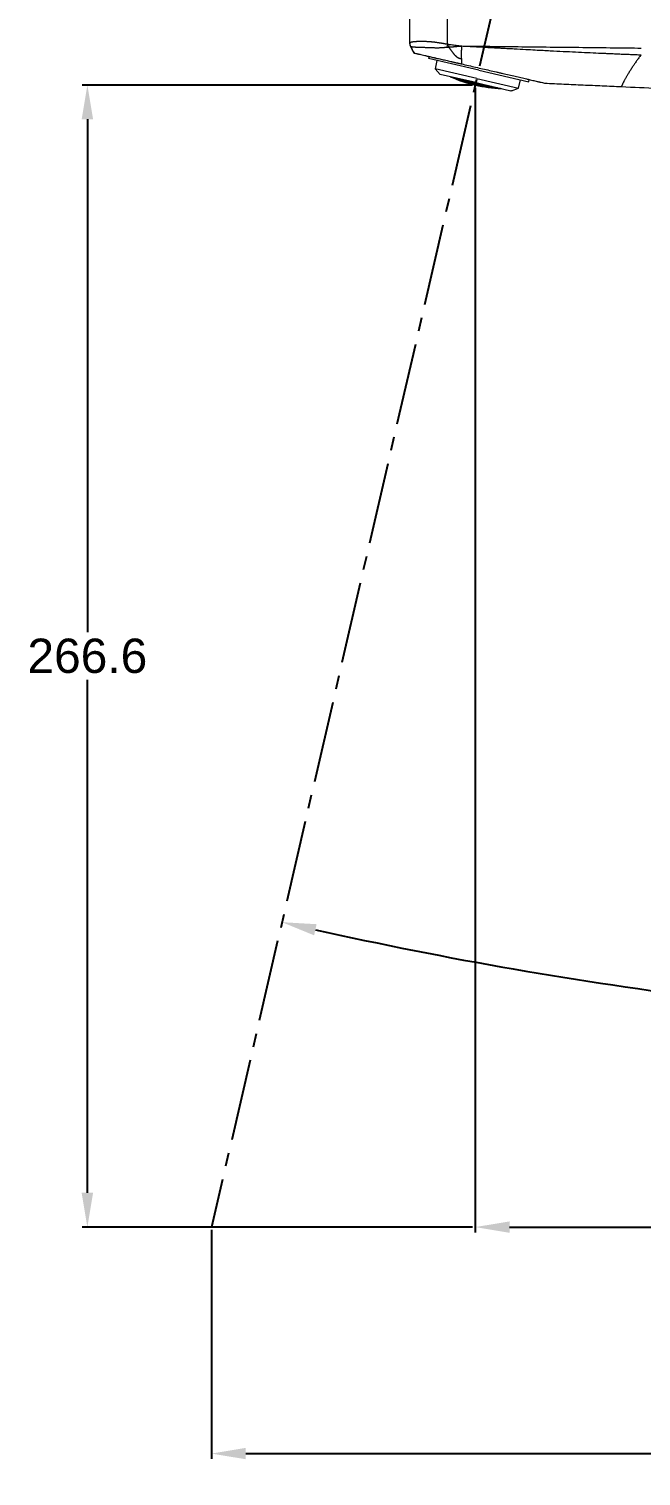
# Model space of a CAD drawing. Extents: x 16036 to 31646, y -36012 to -17126.
# Drawn here: x 16246 to 16388.8, y -17746.9 to -17409.1 of the extents above; entities that cross this region are included whole.
import ezdxf

# ---------------------------------------------------------------- set-up
doc = ezdxf.new("R2010")
doc.units = 0
doc.header["$MEASUREMENT"] = 0
doc.linetypes.add('CENTER2', pattern=[28.575, 19.05, -3.175, 3.175, -3.175])
doc.layers.get('0').update_dxf_attribs({"color": 3, "linetype": 'CONTINUOUS'})
doc.layers.get('DEFPOINTS').update_dxf_attribs({"linetype": 'CONTINUOUS'})
doc.layers.add('5', color=2, linetype='CONTINUOUS', lineweight=9)
doc.layers.add('CENTER', color=1, linetype='CENTER2')
doc.styles.add('ARIAL', font='arial.ttf')
doc.dimstyles.new('ISO-25', dxfattribs={"dimtxt": 8, "dimasz": 8, "dimexe": 1.25, "dimexo": 0.625, "dimgap": 1.5, "dimtad": 1, "dimtih": 1, "dimtoh": 1, "dimdec": 1, "dimdsep": 46, "dimtxsty": 'ARIAL', "dimcen": 0, "dimclrd": 3, "dimclre": 3, "dimclrt": 4, "dimadec": 0, "dimazin": 0, "dimtfac": 1, "dimtdec": 1, "dimtmove": 0, "dimatfit": 3, "dimfxl": 1, "dimarcsym": 0})

# ---------------------------------------------------------------- blocks, each defined once
blk = doc.blocks.new('*D97')
at = {"layer": '5', "color": 3, "lineweight": -2, "transparency": 16777216}
for p, q in [((16349.5, -17422.21), (16258.37, -17422.21)), ((16259.62, -17430.21), (16259.62, -17549.9)), ((16259.62, -17680.76), (16259.62, -17561.07)), ((16349.5, -17688.76), (16258.37, -17688.76))]:
    blk.add_line(p, q, dxfattribs=at)
at = {"layer": '5', "color": 3, "transparency": 16777216}
for points in [[(16258.29, -17430.21), (16260.96, -17430.21), (16259.62, -17422.21)], [(16258.29, -17680.76), (16260.96, -17680.76), (16259.62, -17688.76)]]:
    blk.add_solid(points, dxfattribs=at)
at = {"layer": 'DEFPOINTS', "color": 0, "transparency": 16777216}
for p in [(16350.13, -17422.21), (16259.62, -17688.76), (16350.13, -17688.76)]:
    blk.add_point(p, dxfattribs=at)
at = {"layer": '5', "color": 4, "transparency": 16777216, "insert": (16259.62, -17555.48), "char_height": 8, "attachment_point": 5, "style": 'ARIAL'}
blk.add_mtext('266.6', dxfattribs=at)
blk = doc.blocks.new('*D98')
at = {"layer": '5', "color": 3, "lineweight": -2, "transparency": 16777216}
for p, q in [((16288.59, -17689.39), (16288.59, -17742.87)), ((16296.59, -17741.62), (16394.23, -17741.62)), ((16522.06, -17741.62), (16424.42, -17741.62)), ((16530.06, -17740.99), (16530.06, -17740.37))]:
    blk.add_line(p, q, dxfattribs=at)
at = {"layer": '5', "color": 3, "transparency": 16777216}
for points in [[(16296.59, -17740.29), (16296.59, -17742.95), (16288.59, -17741.62)], [(16522.06, -17740.29), (16522.06, -17742.95), (16530.06, -17741.62)]]:
    blk.add_solid(points, dxfattribs=at)
at = {"layer": 'DEFPOINTS', "color": 0, "transparency": 16777216}
for p in [(16288.59, -17688.76), (16530.06, -17741.62), (16530.06, -17741.62)]:
    blk.add_point(p, dxfattribs=at)
at = {"layer": '5', "color": 4, "transparency": 16777216, "insert": (16409.33, -17741.62), "char_height": 8, "attachment_point": 5, "style": 'ARIAL'}
blk.add_mtext('241.5', dxfattribs=at)
blk = doc.blocks.new('*D99')
at = {"layer": '5', "color": 3, "lineweight": -2, "transparency": 16777216}
for p, q in [((16350.13, -17422.84), (16350.13, -17690.01)), ((16530.06, -17688.14), (16530.06, -17687.51)), ((16358.13, -17688.76), (16425.47, -17688.76)), ((16522.06, -17688.76), (16454.72, -17688.76))]:
    blk.add_line(p, q, dxfattribs=at)
at = {"layer": '5', "color": 3, "transparency": 16777216}
for points in [[(16358.13, -17687.43), (16358.13, -17690.1), (16350.13, -17688.76)], [(16522.06, -17687.43), (16522.06, -17690.1), (16530.06, -17688.76)]]:
    blk.add_solid(points, dxfattribs=at)
at = {"layer": 'DEFPOINTS', "color": 0, "transparency": 16777216}
for p in [(16350.13, -17422.21), (16530.06, -17688.76), (16530.06, -17688.76)]:
    blk.add_point(p, dxfattribs=at)
at = {"layer": '5', "color": 4, "transparency": 16777216, "insert": (16440.09, -17688.76), "char_height": 8, "attachment_point": 5, "style": 'ARIAL'}
blk.add_mtext('179.9', dxfattribs=at)
blk = doc.blocks.new('*D100')
at = {"layer": '5', "color": 3, "lineweight": -2, "transparency": 16777216}
blk.add_line((16530.06, -17678.74), (16530.06, -17641.99), dxfattribs=at)
for start, end in [(257.45817, 262.85002), (263.88448, 269.54183)]:
    blk.add_arc((16530.06, -16642.81), 1000.43, start, end, dxfattribs=at)
at = {"layer": '5', "color": 3, "transparency": 16777216}
for points in [[(16312.52, -17620.67), (16313.11, -17618.07), (16305.02, -17617.6)], [(16522.07, -17641.88), (16522.06, -17644.54), (16530.06, -17643.24)]]:
    blk.add_solid(points, dxfattribs=at)
at = {"layer": 'DEFPOINTS', "color": 0, "transparency": 16777216}
for p in [(16355.43, -17399.24), (16454.47, -17640.38), (16530.06, -17679.36), (16288.59, -17688.76), (16530.06, -17745.28)]:
    blk.add_point(p, dxfattribs=at)
at = {"layer": '5', "color": 4, "transparency": 16777216, "insert": (16414.51, -17636.55), "char_height": 8, "attachment_point": 5, "style": 'ARIAL'}
blk.add_mtext('13°', dxfattribs=at)

msp = doc.modelspace()

# ---------------------------------------------------------------- linework, layer by layer
at = {"linetype": 'Continuous', "lineweight": 18}
for p, q in [((16334.81, -17406.26), (16334.81, -17412.35)), ((16343.63, -17412.64), (16343.51, -17413.37)), ((16339.35, -17415.54), (16339.24, -17416.03)), ((16350.93, -17418.73), (16339.24, -17416.03)), ((16341.19, -17416.48), (16340.74, -17418.43)), ((16350.48, -17420.68), (16340.74, -17418.43)), ((16340.74, -17418.43), (16341.97, -17419.74)), ((16350.25, -17421.65), (16341.97, -17419.74)), ((16344.64, -17420.36), (16344.64, -17420.37)), ((16344.78, -17420.43), (16344.79, -17420.39)), ((16345.15, -17420.6), (16345.18, -17420.49)), ((16345.57, -17420.61), (16345.58, -17420.57)), ((16345.78, -17420.84), (16345.81, -17420.73)), ((16346.3, -17420.74), (16346.26, -17420.91)), ((16350.48, -17420.68), (16360.22, -17422.93)), ((16350.93, -17418.73), (16362.62, -17421.43)), ((16346.18, -17420.9), (16346.17, -17420.97)), ((16346.31, -17421.02), (16346.32, -17420.95)), ((16346.69, -17421.17), (16346.71, -17421.06)), ((16346.99, -17421.01), (16346.96, -17421.11)), ((16347.09, -17420.92), (16347.07, -17421.01)), ((16347.11, -17421.16), (16347.13, -17421.06)), ((16347.32, -17421.39), (16347.35, -17421.28)), ((16347.73, -17421.42), (16347.71, -17421.49)), ((16347.8, -17421.09), (16347.78, -17421.18)), ((16347.85, -17421.22), (16347.8, -17421.43)), ((16347.85, -17421.54), (16347.87, -17421.47)), ((16347.93, -17421.23), (16347.96, -17421.12)), ((16348.26, -17421.68), (16348.29, -17421.57)), ((16348.54, -17421.49), (16348.52, -17421.6)), ((16348.67, -17421.29), (16348.63, -17421.5)), ((16348.67, -17421.64), (16348.69, -17421.54)), ((16348.85, -17421.85), (16348.88, -17421.73)), ((16349.29, -17421.87), (16349.27, -17421.94)), ((16349.38, -17421.49), (16349.35, -17421.63)), ((16349.42, -17421.67), (16349.37, -17421.88)), ((16349.42, -17421.98), (16349.44, -17421.91)), ((16349.46, -17421.47), (16349.46, -17421.48)), ((16349.49, -17421.66), (16349.52, -17421.52)), ((16349.83, -17422.1), (16349.85, -17421.99)), ((16350.12, -17421.9), (16350.1, -17422.01)), ((16350.25, -17421.65), (16350.19, -17421.9)), ((16350.24, -17422.04), (16350.26, -17421.94)), ((16350.25, -17421.65), (16358.42, -17423.54)), ((16350.44, -17422.24), (16350.47, -17422.13)), ((16350.87, -17422.24), (16350.86, -17422.31)), ((16350.96, -17421.85), (16350.93, -17422)), ((16350.99, -17422.03), (16350.95, -17422.24)), ((16351.01, -17422.34), (16351.03, -17422.27)), ((16351.04, -17421.83), (16351.04, -17421.85)), ((16351.07, -17422.03), (16351.11, -17421.88)), ((16351.43, -17422.44), (16351.45, -17422.33)), ((16351.7, -17422.23), (16351.68, -17422.34)), ((16351.83, -17422.02), (16351.78, -17422.23)), ((16351.84, -17422.37), (16351.86, -17422.26)), ((16352.04, -17422.55), (16352.06, -17422.44)), ((16352.48, -17422.53), (16352.46, -17422.6)), ((16352.55, -17422.18), (16352.52, -17422.29)), ((16352.61, -17422.32), (16352.56, -17422.53)), ((16352.61, -17422.63), (16352.63, -17422.56)), ((16352.68, -17422.31), (16352.71, -17422.22)), ((16353.02, -17422.7), (16353.04, -17422.59)), ((16353.32, -17422.48), (16353.3, -17422.59)), ((16353.42, -17422.38), (16353.4, -17422.48)), ((16353.45, -17422.61), (16353.47, -17422.5)), ((16353.66, -17422.79), (16353.69, -17422.67)), ((16354.09, -17422.75), (16354.08, -17422.82)), ((16354.21, -17422.57), (16354.17, -17422.74)), ((16354.22, -17422.83), (16354.24, -17422.76)), ((16354.64, -17422.89), (16354.67, -17422.78)), ((16354.93, -17422.73), (16354.92, -17422.76)), ((16355.28, -17422.94), (16355.31, -17422.83)), ((16355.72, -17422.91), (16355.71, -17422.95)), ((16355.86, -17422.96), (16355.86, -17422.95)), ((16358.54, -17423.56), (16358.42, -17423.54)), ((16358.54, -17423.56), (16360.22, -17422.93)), ((16360.22, -17422.93), (16360.67, -17420.98)), ((16362.62, -17421.43), (16362.73, -17420.94))]:
    msp.add_line(p, q, dxfattribs=at)
at = {"linetype": 'Continuous', "lineweight": 13}
msp.add_line((16343.98, -17412.69), (16343.89, -17413.34), dxfattribs=at)
at = {"linetype": 'Continuous', "lineweight": 18}
for radius, start, end in [(33.37, 246.3334, 267.6668), (33.36, 246.4072, 267.5926), (33.32, 247.5061, 248.0113), (33.32, 249.1672, 249.6702), (33.32, 250.3238, 250.8256), (33.32, 251.9745, 252.4749), (33.32, 253.1254, 253.6661), (33.32, 254.7287, 255.2449), (33.32, 255.9415, 256.4574), (33.32, 257.5426, 258.0585), (33.32, 258.7551, 259.2713), (33.32, 260.3339, 260.8746), (33.32, 261.5251, 262.0428), (33.32, 263.1571, 263.6589), (33.32, 264.3298, 264.8502), (33.32, 265.9539, 266.4765)]:
    msp.add_arc((16357.63, -17389.7), radius, start, end, dxfattribs=at)
for centre, major_axis, start_param, end_param in [((16355.29, -17389.16), (-7.43, -32.2), 6.161486, 6.168125), ((16357.2, -17389.6), (7.51, 32.52), 2.959254, 2.965886), ((16357.27, -17389.62), (-7.51, -32.53), 6.100954, 6.115133), ((16354.9, -17389.07), (-7.4, -32.07), 6.198763, 6.210463), ((16354.83, -17389.05), (7.4, 32.05), 3.063456, 3.068853), ((16357.99, -17389.78), (7.51, 32.53), 2.959363, 2.985195), ((16358.06, -17389.8), (-7.51, -32.52), 6.100936, 6.126771), ((16355.62, -17389.24), (7.45, 32.28), 3.055237, 3.069348), ((16358.78, -17389.97), (7.49, 32.45), 2.965178, 2.98484), ((16358.86, -17389.98), (-7.49, -32.44), 6.108776, 6.126167), ((16355.69, -17389.25), (-7.46, -32.3), 6.204477, 6.211066), ((16357.59, -17389.69), (7.51, 32.54), 3.001948, 3.008532), ((16355.22, -17389.14), (7.43, 32.18), 3.085942, 3.111706), ((16357.67, -17389.71), (-7.51, -32.54), 6.143628, 6.15771), ((16355.3, -17389.16), (-7.43, -32.2), 6.227572, 6.253319), ((16358.38, -17389.87), (7.5, 32.5), 3.001885, 3.027576), ((16354.82, -17389.05), (7.4, 32.05), 3.12867, 3.154515), ((16358.46, -17389.89), (-7.5, -32.49), 6.143236, 6.168933), ((16354.89, -17389.07), (-7.4, -32.07), 6.270273, 6.296098), ((16356.01, -17389.33), (7.47, 32.37), 3.097851, 3.111888), ((16356.08, -17389.34), (-7.48, -32.39), 6.247024, 6.25358), ((16357.99, -17389.78), (7.51, 32.53), 3.044299, 3.050853), ((16355.61, -17389.23), (7.45, 32.28), 3.128765, 3.15442), ((16359.18, -17390.06), (7.48, 32.39), 3.001186, 3.026968), ((16358.07, -17389.8), (-7.51, -32.52), 6.18576, 6.200609), ((16355.69, -17389.25), (-7.46, -32.3), 6.270365, 6.296006), ((16359.25, -17390.07), (-7.47, -32.37), 6.14296, 6.168752), ((16358.78, -17389.97), (7.49, 32.45), 3.043956, 3.069569), ((16355.22, -17389.14), (7.43, 32.18), 3.171393, 3.197157), ((16358.86, -17389.98), (-7.49, -32.44), 6.185758, 6.211379), ((16355.29, -17389.16), (-7.43, -32.2), 0.02978, 0.055527), ((16356.4, -17389.42), (7.49, 32.44), 3.139531, 3.154357), ((16356.48, -17389.43), (-7.49, -32.45), 0.005739, 0.012761), ((16359.97, -17390.24), (7.43, 32.2), 3.017674, 3.026532), ((16358.39, -17389.88), (7.5, 32.5), 3.086342, 3.093363), ((16356.01, -17389.33), (7.47, 32.37), 3.171211, 3.196818), ((16359.57, -17390.15), (7.46, 32.3), 3.043741, 3.069474), ((16358.46, -17389.89), (-7.5, -32.49), 6.228163, 6.242743), ((16356.08, -17389.34), (-7.48, -32.39), 0.029605, 0.055201), ((16354.83, -17389.05), (7.4, 32.05), 3.214286, 3.219389), ((16359.64, -17390.17), (-7.45, -32.28), 6.185193, 6.21094), ((16354.9, -17389.07), (-7.4, -32.07), 0.07246, 0.087437), ((16359.18, -17390.06), (7.48, 32.39), 3.086392, 3.111988), ((16355.62, -17389.24), (7.45, 32.28), 3.213577, 3.239324), ((16359.25, -17390.07), (-7.47, -32.37), 6.227874, 6.253481), ((16355.69, -17389.25), (-7.46, -32.3), 0.071944, 0.097677), ((16356.8, -17389.51), (7.5, 32.49), 3.182035, 3.196615), ((16360.36, -17390.33), (7.4, 32.07), 3.054246, 3.06887), ((16356.87, -17389.53), (-7.5, -32.5), 0.04823, 0.05525), ((16360.43, -17390.35), (-7.4, -32.05), 6.205049, 6.210445), ((16358.79, -17389.97), (7.49, 32.45), 3.128832, 3.135853), ((16356.41, -17389.42), (7.49, 32.44), 3.213225, 3.238846), ((16359.97, -17390.24), (7.43, 32.2), 3.085979, 3.111726), ((16358.86, -17389.98), (-7.49, -32.44), 6.27042, 6.285247), ((16356.48, -17389.43), (-7.49, -32.45), 0.072024, 0.097637), ((16360.04, -17390.26), (-7.43, -32.18), 6.227535, 6.253299), ((16355.29, -17389.16), (-7.43, -32.2), 0.114885, 0.123919), ((16359.58, -17390.15), (7.46, 32.3), 3.128772, 3.154413), ((16356.01, -17389.33), (7.47, 32.37), 3.255851, 3.281643), ((16359.65, -17390.17), (-7.45, -32.28), 6.270358, 6.296013), ((16356.08, -17389.34), (-7.48, -32.39), 0.114625, 0.140407), ((16357.2, -17389.6), (7.51, 32.52), 3.224169, 3.239018), ((16357.27, -17389.62), (-7.51, -32.53), 0.09074, 0.097294), ((16359.18, -17390.06), (7.48, 32.39), 3.171198, 3.177754), ((16356.8, -17389.51), (7.5, 32.49), 3.255845, 3.281542), ((16360.37, -17390.33), (7.4, 32.07), 3.12868, 3.154505), ((16359.25, -17390.07), (-7.47, -32.37), 0.029618, 0.044004), ((16356.88, -17389.53), (-7.5, -32.5), 0.114105, 0.139796), ((16360.44, -17390.35), (-7.4, -32.05), 6.270263, 6.296108), ((16359.97, -17390.24), (7.43, 32.2), 3.171373, 3.19712), ((16356.41, -17389.42), (7.49, 32.44), 3.298611, 3.316002), ((16360.04, -17390.26), (-7.43, -32.18), 0.0298, 0.055564), ((16356.48, -17389.44), (-7.49, -32.45), 0.156842, 0.176355), ((16357.59, -17389.69), (7.51, 32.54), 3.266807, 3.281238), ((16357.67, -17389.71), (-7.51, -32.54), 0.132799, 0.139558), ((16359.57, -17390.15), (7.46, 32.3), 3.213537, 3.220301), ((16357.2, -17389.6), (7.51, 32.52), 3.298095, 3.323931), ((16359.65, -17390.17), (-7.45, -32.28), 0.071984, 0.08662), ((16357.27, -17389.62), (-7.51, -32.53), 0.156398, 0.182231), ((16360.36, -17390.33), (7.4, 32.07), 3.214053, 3.225225), ((16360.44, -17390.35), (-7.4, -32.05), 0.072694, 0.077796), ((16357.99, -17389.78), (7.51, 32.53), 3.309117, 3.323822), ((16358.06, -17389.8), (-7.51, -32.52), 0.175442, 0.18225), ((16359.97, -17390.24), (7.43, 32.2), 3.256478, 3.263292)]:
    msp.add_ellipse(centre, major_axis=major_axis, ratio=0.866025, start_param=start_param, end_param=end_param, dxfattribs=at)
at = {"linetype": 'Continuous', "lineweight": 13}
for points, degree in [([(16334.83, -17412.35), (16334.83, -17406.26)], 1), ([(16334.99, -17413.14), (16335.23, -17413.7), (16335.52, -17414.23), (16335.85, -17414.73)], 3), ([(16343.63, -17412.64), (16343.67, -17412.65), (16343.74, -17412.66), (16343.86, -17412.67), (16343.94, -17412.69), (16343.98, -17412.69)], 3), ([(16343.89, -17413.34), (16344.46, -17414.09), (16345.02, -17414.89), (16345.58, -17415.65), (16346.21, -17416.05), (16346.91, -17416.05)], 5), ([(16343.98, -17412.69), (16344.15, -17412.71), (16344.51, -17412.76), (16345.05, -17412.83), (16345.64, -17412.92), (16346.26, -17413), (16346.73, -17413.06), (16346.97, -17413.1)], 3), ([(16346.97, -17413.1), (16349.13, -17413.12), (16353.54, -17413.18), (16359.89, -17413.25), (16367.62, -17413.34), (16375.32, -17413.42), (16382.58, -17413.51), (16386.83, -17413.56), (16388.82, -17413.59)], 3), ([(16346.91, -17416.05), (16346.9, -17416.5), (16346.89, -17416.91), (16346.88, -17417.28)], 3)]:
    msp.add_open_spline(points, degree=degree, dxfattribs=at)
at = {"linetype": 'Continuous', "lineweight": 18}
for points, degree in [([(16343.63, -17412.64), (16343.63, -17406.26)], 1), ([(16334.81, -17412.38), (16334.81, -17412.79), (16334.98, -17413.18)], 2), ([(16334.83, -17412.35), (16334.83, -17412.44), (16334.84, -17412.62), (16334.89, -17412.88), (16334.95, -17413.06), (16334.99, -17413.14)], 3), ([(16334.94, -17413.1), (16335.8, -17414.78)], 1), ([(16343.51, -17413.37), (16343.55, -17413.37), (16343.64, -17413.36), (16343.77, -17413.35), (16343.85, -17413.34), (16343.89, -17413.34)], 3), ([(16366.36, -17421.79), (16384.2, -17422.58)], 1)]:
    msp.add_open_spline(points, degree=degree, dxfattribs=at)
at = {"linetype": 'Continuous', "lineweight": 13}
for points, degree, knots in [([(16334.81, -17412.38), (16334.81, -17412.38), (16334.81, -17412.38), (16334.81, -17412.38), (16334.81, -17412.38), (16334.81, -17412.37), (16334.82, -17412.37), (16334.82, -17412.37), (16334.82, -17412.36), (16334.82, -17412.35), (16334.82, -17412.35), (16334.83, -17412.35)], 3, [0, 0, 0, 0, 0.109199, 0.219822, 0.330743, 0.441918, 0.553302, 0.66485, 0.776514, 0.888247, 1, 1, 1, 1]), ([(16334.83, -17412.35), (16334.83, -17412.34), (16334.83, -17412.34), (16334.83, -17412.34), (16334.83, -17412.34), (16334.83, -17412.33), (16334.84, -17412.33), (16334.84, -17412.32), (16334.84, -17412.32), (16334.85, -17412.31), (16334.85, -17412.31), (16334.86, -17412.3), (16334.87, -17412.29), (16334.88, -17412.28), (16334.89, -17412.28), (16334.9, -17412.27), (16334.91, -17412.26), (16334.93, -17412.25), (16334.95, -17412.24), (16334.97, -17412.23), (16334.99, -17412.22), (16335.02, -17412.21), (16335.06, -17412.2), (16335.1, -17412.19), (16335.14, -17412.17), (16335.2, -17412.16), (16335.25, -17412.15), (16335.32, -17412.13), (16335.4, -17412.12), (16335.48, -17412.11), (16335.57, -17412.09), (16335.66, -17412.08), (16335.76, -17412.07), (16335.86, -17412.06), (16335.96, -17412.05), (16336.07, -17412.04), (16336.18, -17412.03), (16336.29, -17412.02), (16336.4, -17412.02), (16336.52, -17412.01), (16336.64, -17412), (16336.76, -17412), (16336.88, -17411.99), (16337, -17411.99), (16337.12, -17411.99), (16337.24, -17411.99), (16337.36, -17411.98), (16337.48, -17411.98), (16337.59, -17411.98), (16337.71, -17411.98), (16337.87, -17411.98), (16338.06, -17411.99), (16338.3, -17412), (16338.54, -17412.01), (16338.79, -17412.02), (16339.04, -17412.03), (16339.29, -17412.05), (16339.54, -17412.07), (16339.8, -17412.09), (16340.06, -17412.11), (16340.32, -17412.14), (16340.58, -17412.17), (16340.84, -17412.2), (16341.1, -17412.24), (16341.31, -17412.27), (16341.48, -17412.29), (16341.6, -17412.31), (16341.71, -17412.33), (16341.83, -17412.35), (16341.95, -17412.36), (16342.07, -17412.38), (16342.19, -17412.4), (16342.31, -17412.42), (16342.43, -17412.44), (16342.54, -17412.46), (16342.66, -17412.48), (16342.78, -17412.5), (16342.9, -17412.52), (16343.02, -17412.54), (16343.14, -17412.56), (16343.26, -17412.58), (16343.39, -17412.6), (16343.51, -17412.62), (16343.59, -17412.63), (16343.63, -17412.64)], 3, [0, 0, 0, 0, 0.006919, 0.014426, 0.022521, 0.031202, 0.040467, 0.050315, 0.060744, 0.07175, 0.083329, 0.095476, 0.108186, 0.121451, 0.135265, 0.149619, 0.164501, 0.179902, 0.195807, 0.212202, 0.229073, 0.246401, 0.264168, 0.282353, 0.300935, 0.319892, 0.339198, 0.358825, 0.379506, 0.399532, 0.418907, 0.437634, 0.455721, 0.473174, 0.490001, 0.506214, 0.521822, 0.536838, 0.551275, 0.565146, 0.578466, 0.59125, 0.603513, 0.615271, 0.626543, 0.637349, 0.647707, 0.657635, 0.66715, 0.676267, 0.685002, 0.701905, 0.718286, 0.734184, 0.749639, 0.76469, 0.779373, 0.793727, 0.807784, 0.821579, 0.835145, 0.848522, 0.861746, 0.874847, 0.887843, 0.893667, 0.899499, 0.90534, 0.911191, 0.917052, 0.922923, 0.928804, 0.934695, 0.940596, 0.946506, 0.952425, 0.958352, 0.964286, 0.970227, 0.976174, 0.982125, 0.988081, 0.994039, 1, 1, 1, 1]), ([(16334.99, -17413.14), (16334.99, -17413.14), (16334.99, -17413.14), (16335, -17413.14), (16335, -17413.15), (16335.01, -17413.15), (16335.01, -17413.15), (16335.02, -17413.15), (16335.02, -17413.16), (16335.03, -17413.16), (16335.04, -17413.17), (16335.06, -17413.17), (16335.09, -17413.19), (16335.13, -17413.2), (16335.19, -17413.22), (16335.26, -17413.24), (16335.36, -17413.26), (16335.5, -17413.28), (16335.65, -17413.29), (16335.79, -17413.31), (16335.9, -17413.32), (16335.99, -17413.32), (16336.07, -17413.33), (16336.13, -17413.33), (16336.18, -17413.34), (16336.21, -17413.34), (16336.26, -17413.34), (16336.31, -17413.34), (16336.36, -17413.35), (16336.41, -17413.35), (16336.46, -17413.35), (16336.52, -17413.36), (16336.57, -17413.36), (16336.62, -17413.36), (16336.67, -17413.36), (16336.72, -17413.36), (16336.77, -17413.37), (16336.91, -17413.37), (16337.15, -17413.38), (16337.51, -17413.39), (16337.88, -17413.4), (16338.22, -17413.41), (16338.55, -17413.42), (16338.85, -17413.43), (16339.16, -17413.44), (16339.47, -17413.45), (16339.76, -17413.46), (16340.02, -17413.47), (16340.26, -17413.48), (16340.54, -17413.49), (16340.84, -17413.5), (16341.14, -17413.5), (16341.4, -17413.5), (16341.61, -17413.5), (16341.81, -17413.49), (16342, -17413.48), (16342.2, -17413.47), (16342.39, -17413.46), (16342.54, -17413.45), (16342.64, -17413.44), (16342.73, -17413.43), (16342.81, -17413.43), (16342.89, -17413.42), (16342.98, -17413.41), (16343.09, -17413.41), (16343.22, -17413.4), (16343.36, -17413.39), (16343.46, -17413.38), (16343.51, -17413.37)], 3, [0, 0, 0, 0, 0.00899, 0.017907, 0.026753, 0.03553, 0.04424, 0.052883, 0.061462, 0.069976, 0.078426, 0.105704, 0.13455, 0.164971, 0.199838, 0.238125, 0.279825, 0.324937, 0.373475, 0.398666, 0.420263, 0.43826, 0.452653, 0.463438, 0.470614, 0.474178, 0.482458, 0.49054, 0.498423, 0.506108, 0.513594, 0.520882, 0.52797, 0.534859, 0.541549, 0.54804, 0.554331, 0.560424, 0.599655, 0.635636, 0.668337, 0.697738, 0.720087, 0.741455, 0.76187, 0.781382, 0.800073, 0.814496, 0.828334, 0.841605, 0.860393, 0.878893, 0.889942, 0.901394, 0.91324, 0.921308, 0.931717, 0.944437, 0.949926, 0.955042, 0.959787, 0.964163, 0.968171, 0.971816, 0.978063, 0.984838, 0.992147, 1, 1, 1, 1]), ([(16343.89, -17413.34), (16343.93, -17413.34), (16344, -17413.33), (16344.1, -17413.33), (16344.2, -17413.32), (16344.3, -17413.31), (16344.41, -17413.3), (16344.51, -17413.3), (16344.61, -17413.29), (16344.71, -17413.28), (16344.81, -17413.27), (16344.91, -17413.27), (16345.01, -17413.26), (16345.1, -17413.25), (16345.2, -17413.24), (16345.35, -17413.23), (16345.56, -17413.21), (16345.82, -17413.19), (16346.06, -17413.17), (16346.26, -17413.15), (16346.44, -17413.14), (16346.62, -17413.12), (16346.79, -17413.11), (16346.91, -17413.1), (16346.97, -17413.1)], 3, [0, 0, 0, 0, 0.033955, 0.067705, 0.10125, 0.134592, 0.16773, 0.200667, 0.233402, 0.265937, 0.298273, 0.330409, 0.362347, 0.394087, 0.425628, 0.456971, 0.542458, 0.62792, 0.713354, 0.770711, 0.828057, 0.885388, 0.942703, 1, 1, 1, 1]), ([(16346.91, -17416.05), (16346.92, -17415.8), (16346.93, -17415.28), (16346.94, -17414.72), (16346.95, -17414.1), (16346.96, -17413.44), (16346.97, -17413.1)], 5, [0, 0, 0, 0, 0, 0, 0.500072, 1, 1, 1, 1, 1, 1]), ([(16346.97, -17413.1), (16347.19, -17413.11), (16347.62, -17413.13), (16348.29, -17413.16), (16348.97, -17413.2), (16349.67, -17413.24), (16350.39, -17413.28), (16351.12, -17413.31), (16351.87, -17413.35), (16352.64, -17413.4), (16353.43, -17413.44), (16354.23, -17413.48), (16355.05, -17413.53), (16355.88, -17413.57), (16356.7, -17413.61), (16357.82, -17413.67), (16359.55, -17413.77), (16361.74, -17413.89), (16363.99, -17414.01), (16365.89, -17414.11), (16368.08, -17414.22), (16370.6, -17414.35), (16373.5, -17414.49), (16376.25, -17414.62), (16378.45, -17414.72), (16380.16, -17414.8), (16381.4, -17414.85), (16382.64, -17414.9), (16383.88, -17414.96), (16385.12, -17415.01), (16386.35, -17415.06), (16387.58, -17415.11), (16388.39, -17415.14), (16388.8, -17415.16)], 3, [0, 0, 0, 0, 0.015485, 0.031381, 0.047688, 0.064406, 0.081536, 0.099076, 0.117028, 0.135392, 0.154167, 0.173354, 0.192953, 0.212964, 0.233387, 0.251693, 0.292987, 0.357267, 0.40894, 0.454318, 0.4934, 0.566071, 0.635317, 0.701139, 0.763536, 0.79338, 0.823142, 0.852823, 0.882422, 0.911939, 0.941374, 0.970728, 1, 1, 1, 1]), ([(16388.8, -17415.16), (16387.75, -17416.58), (16386.4, -17418.51), (16385.14, -17420.6), (16384.5, -17421.94), (16384.24, -17422.49), (16384.2, -17422.58), (16384.2, -17422.58)], 5, [0, 0, 0, 0, 0, 0, 0.47411, 0.73717, 1, 1, 1, 1, 1, 1])]:
    msp.add_open_spline(points, degree=degree, knots=knots, dxfattribs=at)
at = {"linetype": 'Continuous', "lineweight": 18}
for points, knots in [([(16335.85, -17414.73), (16335.86, -17414.74), (16335.88, -17414.74), (16335.9, -17414.75), (16335.92, -17414.75), (16335.97, -17414.76), (16336.01, -17414.77), (16336.15, -17414.8), (16336.27, -17414.83), (16336.55, -17414.89), (16336.65, -17414.92), (16336.8, -17414.95), (16336.83, -17414.96), (16336.88, -17414.97), (16336.9, -17414.98), (16336.93, -17414.98), (16337.02, -17415), (16337.11, -17415.02), (16337.34, -17415.08), (16337.51, -17415.12), (16337.9, -17415.21), (16338.12, -17415.26), (16338.38, -17415.32), (16338.41, -17415.33), (16338.47, -17415.34), (16338.57, -17415.36), (16338.79, -17415.41), (16339.26, -17415.52), (16339.7, -17415.62), (16340.17, -17415.73), (16340.33, -17415.77), (16340.59, -17415.83), (16340.71, -17415.86), (16340.84, -17415.89), (16340.93, -17415.91), (16340.97, -17415.92), (16341.37, -17416.01), (16341.73, -17416.09), (16342.47, -17416.26), (16342.85, -17416.35), (16343.44, -17416.48), (16343.63, -17416.53), (16344.03, -17416.62), (16344.22, -17416.67), (16344.48, -17416.73), (16344.53, -17416.74), (16344.63, -17416.76), (16344.68, -17416.77), (16344.83, -17416.81), (16344.93, -17416.83), (16345.13, -17416.88), (16345.24, -17416.9), (16345.44, -17416.95), (16345.54, -17416.97), (16345.75, -17417.02), (16345.85, -17417.04), (16346.01, -17417.08), (16346.06, -17417.09), (16346.14, -17417.11), (16346.16, -17417.11), (16346.22, -17417.13), (16346.24, -17417.13), (16346.37, -17417.16), (16346.47, -17417.19), (16346.68, -17417.23), (16346.78, -17417.26), (16346.88, -17417.28)], [0, 0, 0, 0, 0.03125, 0.03125, 0.0625, 0.0625, 0.125, 0.125, 0.25, 0.25, 0.3125, 0.3125, 0.328125, 0.328125, 0.335938, 0.335938, 0.34375, 0.375, 0.375, 0.4375, 0.4375, 0.5, 0.5, 0.507813, 0.507813, 0.515625, 0.53125, 0.5625, 0.625, 0.625, 0.65625, 0.65625, 0.671875, 0.679688, 0.679688, 0.6875, 0.6875, 0.75, 0.75, 0.8125, 0.8125, 0.84375, 0.84375, 0.875, 0.875, 0.882813, 0.882813, 0.890625, 0.890625, 0.90625, 0.90625, 0.921875, 0.921875, 0.9375, 0.9375, 0.953125, 0.953125, 0.960938, 0.960938, 0.964844, 0.964844, 0.96875, 0.96875, 0.984375, 0.984375, 1, 1, 1, 1]), ([(16346.88, -17417.28), (16348.01, -17417.54), (16349.12, -17417.8), (16350.76, -17418.18), (16351.3, -17418.3), (16352.38, -17418.55), (16352.91, -17418.67), (16353.97, -17418.92), (16354.49, -17419.04), (16355.14, -17419.19), (16355.27, -17419.22), (16355.53, -17419.28), (16355.91, -17419.37), (16356.29, -17419.45), (16357.04, -17419.63), (16357.54, -17419.74), (16358.5, -17419.96), (16358.97, -17420.07), (16359.9, -17420.29), (16360.35, -17420.39), (16361.01, -17420.54), (16361.22, -17420.59), (16361.65, -17420.69), (16361.86, -17420.74), (16362.17, -17420.81), (16362.32, -17420.84), (16362.47, -17420.88), (16362.57, -17420.9), (16362.62, -17420.91), (16362.87, -17420.97), (16363.25, -17421.06), (16363.8, -17421.19), (16364.3, -17421.3), (16364.61, -17421.37), (16364.83, -17421.42), (16364.94, -17421.45), (16365.04, -17421.47), (16365.11, -17421.49), (16365.14, -17421.5), (16365.43, -17421.56), (16365.66, -17421.61), (16366.02, -17421.7), (16366.16, -17421.73), (16366.3, -17421.76), (16366.34, -17421.77), (16366.37, -17421.78), (16366.37, -17421.78), (16366.38, -17421.78), (16366.4, -17421.79), (16366.4, -17421.79), (16366.4, -17421.79), (16366.4, -17421.79), (16366.4, -17421.79)], [0, 0, 0, 0, 0.124907, 0.124907, 0.187361, 0.187361, 0.249814, 0.249814, 0.312268, 0.312268, 0.327881, 0.327881, 0.343495, 0.374721, 0.374721, 0.437175, 0.437175, 0.499628, 0.499628, 0.562082, 0.562082, 0.593309, 0.593309, 0.624536, 0.624536, 0.640149, 0.647956, 0.647956, 0.655762, 0.655762, 0.686989, 0.718216, 0.749443, 0.780669, 0.780669, 0.796283, 0.80409, 0.80409, 0.811896, 0.811896, 0.87435, 0.87435, 0.936803, 0.936803, 0.96803, 0.96803, 0.975837, 0.975837, 0.983644, 0.999257, 0.999257, 1, 1, 1, 1]), ([(16384.2, -17422.58), (16389.89, -17422.84), (16401.01, -17423.33), (16417.34, -17424.06), (16435.66, -17424.88), (16456.13, -17425.79), (16471.38, -17426.48), (16478.95, -17426.81)], [0, 0, 0, 0, 0.180297, 0.351996, 0.517097, 0.760327, 1, 1, 1, 1])]:
    msp.add_open_spline(points, degree=3, knots=knots, dxfattribs=at)
at = {"layer": 'CENTER'}
msp.add_line((16355.43, -17399.24), (16288.59, -17688.76), dxfattribs=at)

# ---------------------------------------------------------------- dimensions: what is measured, and where the dimension line sits
at = {"layer": '5'}
dim = msp.add_angular_dim_2l(base=(16454.47, -17640.38), line1=((16530.06, -17679.36), (16530.06, -17745.28)), line2=((16355.43, -17399.24), (16288.59, -17688.76)), dimstyle='ISO-25', dxfattribs=at)
dim.commit()
dim.dimension.update_dxf_attribs({"geometry": '*D100', "text_midpoint": (16414.51, -17636.55), "dimtype": 162})
dim = msp.add_linear_dim(base=(16259.6237, -17688.7639), p1=(16350.1269, -17422.2052), p2=(16350.1252, -17688.7639), angle=90, dimstyle='ISO-25', override={"dimtad": 0}, dxfattribs=at)
dim.commit()
dim.dimension.update_dxf_attribs({"geometry": '*D97', "text_midpoint": (16259.6237, -17555.4845)})
for base, p1, p2, picture, middle in [((16530.06, -17688.76), (16350.13, -17422.21), (16530.06, -17688.76), '*D99', (16440.09, -17688.76)), ((16530.06, -17741.62), (16288.59, -17688.76), (16530.06, -17741.62), '*D98', (16409.33, -17741.62))]:
    dim = msp.add_linear_dim(base=base, p1=p1, p2=p2, dimstyle='ISO-25', override={"dimtad": 0}, dxfattribs=at)
    dim.commit()
    dim.dimension.update_dxf_attribs({"geometry": picture, "text_midpoint": middle})

doc.saveas('drawing.dxf')
